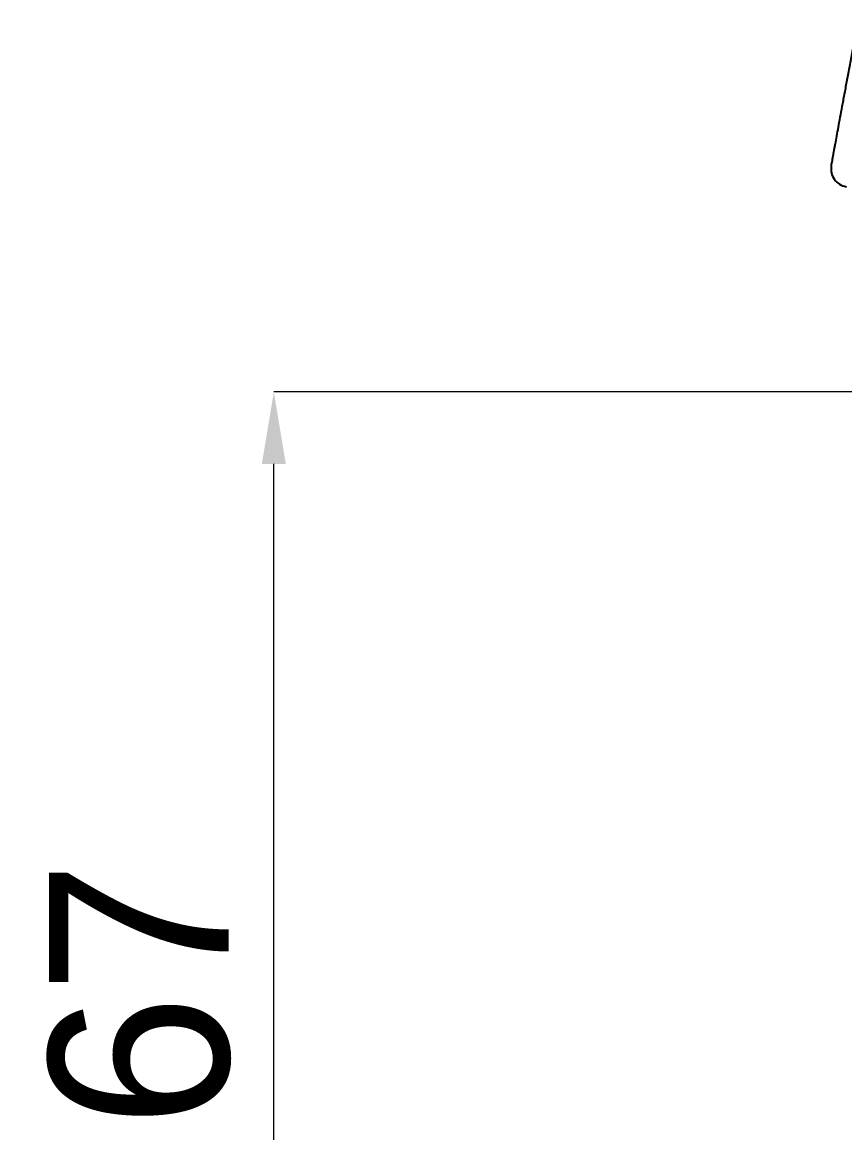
# Model space of a CAD drawing. Extents: x 1425 to 2779, y 0 to 992.
# Drawn here: x 2058.5 to 2104.3, y 386.2 to 448 of the extents above; entities that cross this region are included whole.
import ezdxf

# ---------------------------------------------------------------- set-up
doc = ezdxf.new("R2010")
doc.units = 0
doc.header["$LTSCALE"] = 10
doc.header["$MEASUREMENT"] = 0
doc.header["$PDMODE"] = 3
doc.header["$PDSIZE"] = -10
doc.layers.get('0').update_dxf_attribs({"linetype": 'CONTINUOUS'})
doc.layers.get('DEFPOINTS').update_dxf_attribs({"linetype": 'CONTINUOUS'})
doc.layers.add('1', color=7, linetype='CONTINUOUS')
doc.styles.add('Daelim Dimension', font='')
doc.styles.get('Daelim Dimension').set_extended_font_data('나눔고딕')
doc.dimstyles.new('DEFAULT', dxfattribs={"dimscale": 2, "dimtxt": 2, "dimasz": 2, "dimexe": 0, "dimexo": 2, "dimgap": 1, "dimtad": 1, "dimdec": 1, "dimzin": 9, "dimdsep": 46, "dimtxsty": 'Daelim Dimension', "dimcen": 0.5, "dimclrd": 252, "dimclre": 252, "dimclrt": 3, "dimadec": 1, "dimazin": 0, "dimtfac": 1, "dimtdec": 1, "dimtix": 1, "dimtmove": 0, "dimatfit": 3, "dimfxl": 1, "dimtolj": 1, "dimtzin": 1, "dimlwd": 9, "dimlwe": 9, "dimarcsym": 0})

# ---------------------------------------------------------------- blocks, each defined once
blk = doc.blocks.new('*D15')
at = {"color": 5, "lineweight": 9, "ltscale": 0.5, "transparency": 16777216}
for p, q in [((2120.17, 427.466), (2072.523, 427.466)), ((2072.523, 364.429), (2072.523, 423.466)), ((2209.905, 360.429), (2072.523, 360.429))]:
    blk.add_line(p, q, dxfattribs=at)
at = {"color": 5, "ltscale": 0.5, "transparency": 16777216}
for points in [[(2071.856, 423.466), (2073.19, 423.466), (2072.523, 427.466)], [(2071.856, 364.429), (2073.19, 364.429), (2072.523, 360.429)]]:
    blk.add_solid(points, dxfattribs=at)
at = {"layer": 'DEFPOINTS', "color": 0, "ltscale": 0.5, "transparency": 16777216}
for p in [(2072.523, 427.466), (2124.17, 427.466), (2213.905, 360.429)]:
    blk.add_point(p, dxfattribs=at)
at = {"color": 7, "lineweight": -3, "ltscale": 0.5, "transparency": 16777216, "insert": (2065.079, 393.948), "char_height": 10, "attachment_point": 5, "rotation": 90, "style": 'Daelim Dimension'}
blk.add_mtext('\\A1;67', dxfattribs=at)
blk = doc.blocks.new('*D18')
at = {"color": 5, "lineweight": 9, "ltscale": 0.5, "transparency": 16777216}
for p, q in [((2124.17, 420.645), (2124.17, 287.586)), ((2121.675, 413.315), (2099.88, 289.711))]:
    blk.add_line(p, q, dxfattribs=at)
blk.add_arc((2124.17, 427.466), 139.88, 261.63848, 268.36152, dxfattribs=at)
at = {"color": 5, "ltscale": 0.5, "transparency": 16777216}
for points in [[(2103.723, 288.415), (2103.935, 289.731), (2099.88, 289.711)], [(2120.18, 288.31), (2120.161, 286.977), (2124.17, 287.586)]]:
    blk.add_solid(points, dxfattribs=at)
at = {"layer": 'DEFPOINTS', "color": 0, "ltscale": 0.5, "transparency": 16777216}
for p in [(2127.796, 448.03), (2124.17, 427.466), (2124.17, 424.645), (2122.369, 417.254), (2107.931, 288.532)]:
    blk.add_point(p, dxfattribs=at)
at = {"color": 7, "lineweight": -3, "ltscale": 0.5, "transparency": 16777216, "insert": (2112.649, 295.776), "char_height": 10, "attachment_point": 5, "rotation": 355, "style": 'Daelim Dimension'}
blk.add_mtext('\\A1;10.0°', dxfattribs=at)

msp = doc.modelspace()

# ---------------------------------------------------------------- linework, layer by layer
at = {"layer": '1', "color": 7, "linetype": 'Continuous', "lineweight": -3}
msp.add_arc((2104.539, 439.879), 1, 169.49507, 261.70331, dxfattribs=at)
msp.add_open_spline([(2103.555, 440.061), (2103.555, 440.061), (2103.556, 440.062), (2103.556, 440.065), (2103.557, 440.072), (2103.56, 440.084), (2103.566, 440.119), (2103.579, 440.187), (2103.61, 440.357), (2103.654, 440.593), (2103.691, 440.795), (2103.718, 440.936), (2103.723, 440.964), (2103.734, 441.024), (2103.739, 441.054), (2103.757, 441.147), (2103.769, 441.211), (2103.806, 441.412), (2103.859, 441.699), (2103.95, 442.19), (2104.052, 442.739), (2104.127, 443.144), (2104.186, 443.462), (2104.206, 443.571), (2104.237, 443.738), (2104.248, 443.794), (2104.269, 443.908), (2104.322, 444.194), (2104.421, 444.731), (2104.562, 445.491), (2104.711, 446.294), (2104.816, 446.859), (2104.923, 447.439), (2104.979, 447.736), (2105.035, 448.041)], degree=3, knots=[0, 0, 0, 0, 0.014964, 0.014964, 0.030599, 0.06187, 0.06187, 0.124412, 0.186954, 0.249496, 0.312038, 0.312038, 0.327674, 0.327674, 0.343309, 0.343309, 0.37458, 0.37458, 0.437122, 0.499664, 0.562206, 0.624748, 0.624748, 0.656019, 0.656019, 0.671655, 0.671655, 0.68729, 0.749832, 0.812374, 0.874916, 0.937458, 0.937458, 1, 1, 1, 1], dxfattribs=at)

# ---------------------------------------------------------------- dimensions: what is measured, and where the dimension line sits
at = {"color": 5, "lineweight": -3, "ltscale": 0.5}
dim = msp.add_angular_dim_2l(base=(2107.931, 288.532), line1=((2127.796, 448.03), (2122.369, 417.254)), line2=((2124.17, 427.466), (2124.17, 424.645)), dimstyle='DEFAULT', override={"dimtxt": 5, "dimclrd": 5, "dimclre": 5, "dimclrt": 7}, dxfattribs=at)
dim.commit()
dim.dimension.update_dxf_attribs({"geometry": '*D18', "text_midpoint": (2112.649, 295.776)})
dim = msp.add_linear_dim(base=(2072.523, 427.466), p1=(2213.905, 360.429), p2=(2124.17, 427.466), angle=90, dimstyle='DEFAULT', override={"dimtxt": 5, "dimclrd": 5, "dimclre": 5, "dimclrt": 7}, dxfattribs=at)
dim.commit()
dim.dimension.update_dxf_attribs({"geometry": '*D15', "text_midpoint": (2065.079, 393.948)})

doc.saveas('drawing.dxf')
